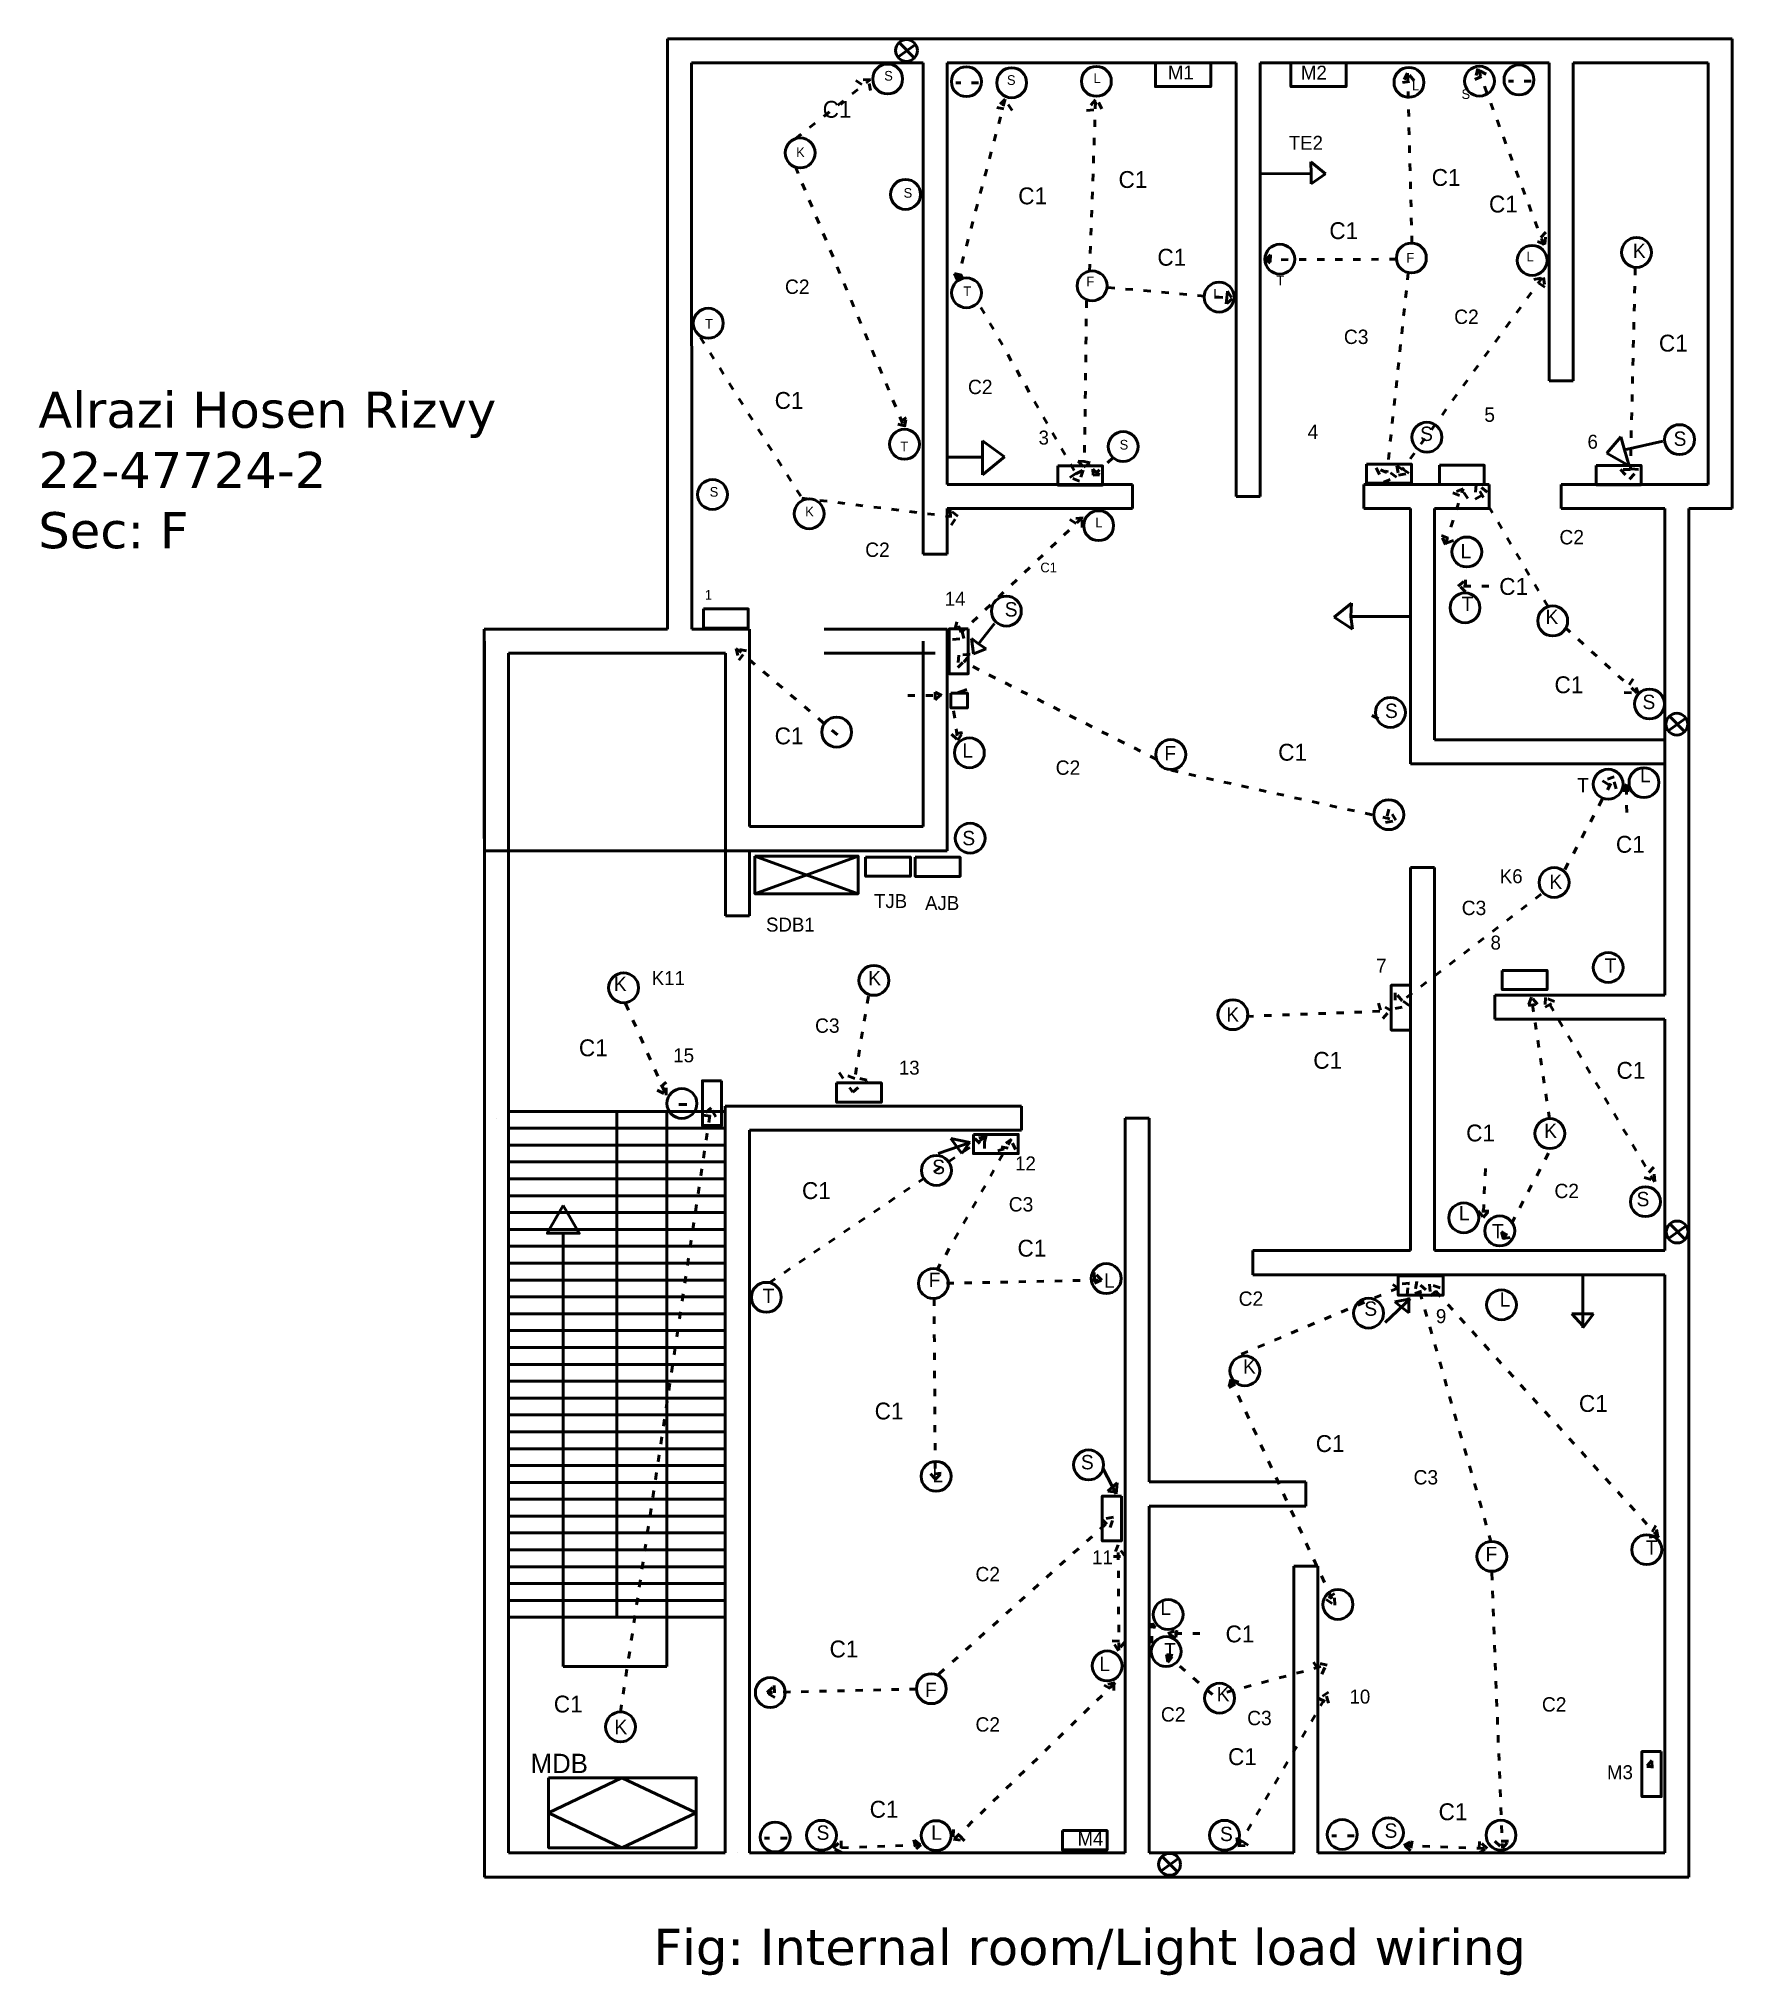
# Model space of a CAD drawing. Header units: inches. Extents: x 286 to 989, y 83 to 887.
import ezdxf

# ---------------------------------------------------------------- set-up
doc = ezdxf.new("R2010")
doc.units = ezdxf.units.IN
doc.header["$LTSCALE"] = 0.5
doc.header["$MEASUREMENT"] = 0
doc.linetypes.add('ACAD_ISO03W100', pattern=[30, 12, -18])

msp = doc.modelspace()

# ---------------------------------------------------------------- linework, layer by layer
at = {"linetype": 'Continuous', "lineweight": 50, "ltscale": 0.5}
for p, q in [((546.62, 882.1), (546.62, 887.04)), ((551.69, 887.04), (546.62, 887.04)), ((551.69, 887.04), (575.69, 887.04)), ((575.69, 887.04), (657.69, 887.04)), ((649.64, 884.66), (642.26, 879.38)), ((642.75, 885.46), (649.13, 878.99)), ((657.69, 887.04), (787.69, 887.04)), ((787.69, 887.04), (917.69, 887.04)), ((917.69, 887.04), (983.69, 887.04)), ((983.69, 887.04), (988.69, 887.04)), ((988.69, 882.04), (988.69, 887.04)), ((546.62, 882.1), (546.68, 642.04)), ((556.62, 877.04), (575.69, 877.04)), ((556.62, 877.04), (556.68, 642.04)), ((575.69, 877.04), (652.69, 877.04)), ((652.69, 877.04), (652.69, 697.04)), ((662.69, 877.04), (782.69, 877.04)), ((662.69, 877.04), (662.69, 702.04)), ((782.69, 877.04), (782.69, 697.04)), ((792.69, 877.04), (912.69, 877.04)), ((792.69, 877.04), (792.69, 697.04)), ((912.69, 877.04), (912.69, 745.04)), ((922.69, 877.04), (978.69, 877.04)), ((922.69, 877.04), (922.69, 745.04)), ((978.69, 877.04), (978.69, 702.04)), ((988.69, 882.04), (988.69, 697.04)), ((666.33, 868.71), (668.37, 868.71)), ((672.86, 868.71), (675.71, 868.71)), ((895.76, 869.42), (897.8, 869.42)), ((902.29, 869.42), (905.14, 869.42)), ((813.91, 831.02), (813.67, 835.93)), ((813.67, 835.93), (819.76, 831.02)), ((792.57, 831.06), (813.91, 831.02)), ((813.91, 826.8), (813.91, 831.04)), ((819.76, 831.02), (813.91, 826.8)), ((912.69, 745.04), (922.69, 745.04)), ((677.43, 706.1), (677.43, 720.16)), ((677.43, 720.16), (686.46, 713.47)), ((936.54, 714.96), (942.48, 721.79)), ((942.48, 721.79), (943.99, 716.4)), ((959.91, 720.05), (943.99, 716.4)), ((943.99, 716.4), (943.99, 716.4)), ((943.99, 716.4), (945.85, 709.79)), ((662.75, 713.43), (677.43, 713.43)), ((686.46, 713.47), (677.43, 706.1)), ((677.43, 713.43), (677.43, 706.1)), ((945.85, 709.79), (936.54, 714.96)), ((739.69, 702.04), (662.69, 702.04)), ((739.69, 702.04), (739.69, 692.04)), ((887.69, 702.04), (835.69, 702.04)), ((835.69, 702.04), (835.69, 692.04)), ((887.69, 702.04), (887.69, 692.04)), ((978.69, 702.04), (917.69, 702.04)), ((917.69, 702.04), (917.69, 692.04)), ((652.69, 697.04), (652.69, 673.04)), ((739.69, 692.04), (662.69, 692.04)), ((662.69, 692.04), (662.69, 673.04)), ((782.69, 697.04), (792.69, 697.04)), ((855.12, 692.04), (835.69, 692.04)), ((855.12, 591.04), (855.12, 692.04)), ((887.69, 692.04), (865.12, 692.04)), ((865.12, 596.04), (865.12, 692.04)), ((960.62, 692.04), (917.69, 692.04)), ((960.62, 591.04), (960.62, 692.04)), ((983.69, 692.04), (970.62, 692.04)), ((970.62, 591.04), (970.62, 692.04)), ((983.69, 692.04), (988.69, 692.04)), ((988.69, 697.04), (988.69, 692.04)), ((652.69, 673.04), (662.69, 673.04)), ((830.65, 652.74), (823.35, 646.91)), ((830.36, 647.2), (830.65, 652.74)), ((682.41, 644.28), (675.69, 635.83)), ((823.35, 646.91), (830.94, 641.95)), ((855.16, 647.2), (830.36, 647.2)), ((830.94, 641.95), (830.36, 647.2)), ((470.56, 637.04), (470.56, 642.04)), ((475.62, 642.04), (470.56, 642.04)), ((470.56, 637.04), (470.56, 555.04)), ((470.62, 637.04), (470.62, 129.04)), ((546.68, 642.04), (475.62, 642.04)), ((556.68, 642.04), (575.69, 642.04)), ((575.69, 642.04), (580.69, 642.04)), ((580.69, 637.04), (580.69, 642.04)), ((580.69, 637.04), (580.69, 560.04)), ((611.69, 642.04), (657.69, 642.04)), ((652.69, 637.04), (652.69, 560.04)), ((657.69, 642.04), (662.69, 642.04)), ((662.69, 637.04), (662.69, 642.04)), ((662.69, 637.04), (662.69, 555.04)), ((675.69, 635.83), (672.78, 638.16)), ((672.78, 638.16), (673.65, 631.75)), ((678.9, 633.79), (675.69, 635.83)), ((551.69, 632.04), (480.56, 632.04)), ((480.56, 632.04), (480.56, 555.04)), ((480.62, 632.04), (480.62, 444.04)), ((551.69, 632.04), (570.69, 632.04)), ((570.69, 632.04), (570.69, 555.04)), ((611.69, 632.04), (657.69, 632.04)), ((673.65, 631.75), (678.9, 633.79)), ((666.61, 615.45), (670.91, 616.92)), ((969.44, 605.08), (962.06, 599.79)), ((962.56, 605.87), (968.94, 599.41)), ((960.62, 596.04), (865.12, 596.04)), ((855.12, 591.04), (855.12, 586.04)), ((960.62, 490.04), (960.62, 591.04)), ((970.62, 485.04), (970.62, 591.04)), ((860.12, 586.04), (855.12, 586.04)), ((960.62, 586.04), (860.12, 586.04)), ((570.69, 555.04), (570.67, 523.04)), ((580.69, 560.04), (652.69, 560.04)), ((662.69, 555.04), (662.69, 550.04)), ((580.68, 550.04), (470.62, 550.04)), ((580.68, 550.04), (580.67, 523.04)), ((580.68, 550.04), (657.69, 550.04)), ((582.89, 547.79), (625.73, 532.13)), ((625.73, 547.79), (582.89, 532.13)), ((657.69, 550.04), (662.69, 550.04)), ((855.12, 543.04), (855.12, 384.04)), ((855.12, 543.04), (865.12, 543.04)), ((865.12, 543.04), (865.12, 384.04)), ((570.67, 523.04), (580.67, 523.04)), ((960.62, 490.04), (890.12, 490.04)), ((890.12, 490.04), (890.12, 480.04)), ((970.62, 379.04), (970.62, 485.04)), ((960.62, 480.04), (890.12, 480.04)), ((960.62, 384.04), (960.62, 480.04)), ((480.62, 444.04), (480.62, 434.04)), ((551.35, 444.7), (554.62, 444.7)), ((570.62, 434.04), (570.62, 444.04)), ((575.69, 444.04), (570.62, 444.04)), ((693.62, 444.04), (575.69, 444.04)), ((693.62, 444.04), (693.62, 434.04)), ((570.62, 441.84), (480.62, 441.84)), ((570.62, 434.84), (480.62, 434.84)), ((480.62, 434.04), (480.62, 134.04)), ((525.62, 441.84), (525.62, 231.84)), ((546.28, 441.84), (546.28, 211.46)), ((570.62, 134.04), (570.62, 434.04)), ((580.62, 134.04), (580.62, 434.04)), ((693.62, 434.04), (580.62, 434.04)), ((736.62, 134.04), (736.62, 439.04)), ((736.62, 439.04), (746.62, 439.04)), ((746.62, 288.04), (746.62, 439.04)), ((570.62, 427.84), (480.62, 427.84)), ((659.02, 424.31), (672.26, 428.91)), ((672.26, 428.91), (664.2, 430.64)), ((664.2, 430.64), (668.81, 424.31)), ((668.81, 424.31), (672.04, 428.95)), ((570.62, 420.84), (480.62, 420.84)), ((570.62, 413.84), (480.62, 413.84)), ((570.62, 406.84), (480.62, 406.84)), ((570.62, 399.84), (480.62, 399.84)), ((969.58, 394.31), (962.2, 389.03)), ((962.7, 395.11), (969.08, 388.64)), ((570.62, 392.84), (480.62, 392.84)), ((570.62, 385.84), (480.62, 385.84)), ((503.33, 211.46), (503.33, 391.26)), ((570.62, 378.84), (480.62, 378.84)), ((855.12, 384.04), (789.62, 384.04)), ((789.62, 384.04), (789.62, 374.04)), ((960.62, 384.04), (865.12, 384.04)), ((970.62, 283.04), (970.62, 379.04)), ((570.62, 371.84), (480.62, 371.84)), ((960.62, 374.04), (789.62, 374.04)), ((926.63, 374.4), (926.63, 352)), ((960.62, 283.04), (960.62, 374.04)), ((570.62, 364.84), (480.62, 364.84)), ((844.58, 354.24), (854.89, 364.09)), ((854.89, 364.09), (848.61, 362.75)), ((848.61, 362.75), (854.44, 358.27)), ((854.44, 358.27), (854.44, 364.54)), ((570.62, 357.84), (480.62, 357.84)), ((931.11, 357.82), (922.14, 357.82)), ((922.14, 357.82), (926.63, 352.89)), ((926.63, 352), (931.11, 357.82)), ((570.62, 350.84), (480.62, 350.84)), ((570.62, 343.84), (480.62, 343.84)), ((570.62, 336.84), (480.62, 336.84)), ((570.62, 329.84), (480.62, 329.84)), ((570.62, 322.84), (480.62, 322.84)), ((570.62, 315.84), (480.62, 315.84)), ((570.62, 308.84), (480.62, 308.84)), ((570.62, 301.84), (480.62, 301.84)), ((570.62, 294.84), (480.62, 294.84)), ((727.51, 293.53), (732.93, 283.07)), ((570.62, 287.84), (480.62, 287.84)), ((733.32, 287.72), (729.45, 284.23)), ((729.45, 284.23), (732.93, 283.84)), ((732.93, 283.07), (733.32, 287.72)), ((811.62, 288.04), (746.62, 288.04)), ((811.62, 288.04), (811.62, 278.04)), ((960.62, 134.04), (960.62, 283.04)), ((970.62, 129.04), (970.62, 283.04)), ((570.62, 280.84), (480.62, 280.84)), ((570.62, 273.84), (480.62, 273.84)), ((746.62, 134.04), (746.62, 278.04)), ((811.62, 278.04), (746.62, 278.04)), ((570.62, 266.84), (480.62, 266.84)), ((570.62, 259.84), (480.62, 259.84)), ((570.62, 252.84), (480.62, 252.84)), ((806.62, 134.04), (806.62, 253.04)), ((806.62, 253.04), (816.62, 253.04)), ((816.62, 134.04), (816.62, 253.04)), ((570.62, 245.84), (480.62, 245.84)), ((570.62, 238.84), (480.62, 238.84)), ((570.62, 231.84), (480.62, 231.84)), ((546.28, 211.46), (503.33, 211.46)), ((497.22, 165.26), (497.22, 150.76)), ((497.22, 150.76), (527.72, 165.26)), ((527.72, 165.26), (558.56, 150.76)), ((558.56, 165.26), (558.56, 150.76)), ((527.72, 136.18), (497.22, 150.76)), ((558.56, 150.76), (527.72, 136.18)), ((586.95, 140.13), (588.99, 140.13)), ((593.48, 140.13), (596.33, 140.13)), ((822.37, 141.19), (824.41, 141.19)), ((828.9, 141.19), (831.75, 141.19)), ((470.62, 129.04), (470.62, 124.04)), ((480.62, 134.04), (570.62, 134.04)), ((575.62, 134.04), (575.62, 134.04)), ((580.62, 134.04), (736.62, 134.04)), ((746.62, 134.04), (806.62, 134.04)), ((758.85, 131.82), (751.47, 126.53)), ((751.97, 132.62), (758.34, 126.15)), ((816.62, 134.04), (960.62, 134.04)), ((970.62, 129.04), (970.62, 124.04)), ((475.62, 124.04), (470.62, 124.04)), ((475.62, 124.04), (575.62, 124.04)), ((575.62, 124.04), (741.62, 124.04)), ((741.62, 124.04), (811.62, 124.04)), ((811.62, 124.04), (965.62, 124.04)), ((965.62, 124.04), (970.62, 124.04))]:
    msp.add_line(p, q, dxfattribs=at)
at = {"linetype": 'ACAD_ISO03W100', "lineweight": 50, "ltscale": 0.5}
for p, q in [((599.69, 845.52), (630.88, 870.17)), ((630.88, 870.17), (624.83, 869.71)), ((624.83, 869.71), (630.88, 865.52)), ((630.88, 865.52), (629.95, 870.17)), ((853.86, 872.72), (851.77, 868.89)), ((851.77, 868.89), (856.64, 869.59)), ((855.69, 802.22), (853.86, 872.72)), ((856.64, 869.59), (854.21, 872.37)), ((883.02, 874.71), (881.86, 870.07)), ((881.86, 870.07), (886.5, 872.39)), ((886.5, 872.39), (882.63, 874.32)), ((910.47, 801.33), (883.02, 874.71)), ((666.89, 786.48), (686.81, 861.98)), ((686.81, 861.98), (683.3, 858.47)), ((689.74, 857.3), (686.81, 861.4)), ((724.37, 861.7), (720.58, 857.29)), ((721.84, 790.45), (724.37, 861.7)), ((726.89, 857.92), (725, 861.7)), ((683.3, 858.47), (689.74, 857.3)), ((720.58, 857.29), (726.89, 857.92)), ((599.69, 833.89), (644.85, 725.99)), ((911.24, 806.73), (907.76, 802.87)), ((910.85, 801.71), (911.24, 806.73)), ((794.8, 795.31), (797.03, 797.36)), ((797.03, 797.36), (796.86, 793.94)), ((907.76, 802.87), (910.85, 801.71)), ((666.93, 787.04), (665.78, 789.63)), ((665.78, 789.63), (669.24, 788.76)), ((669.24, 788.76), (667.22, 787.61)), ((849.33, 795.51), (794.8, 795.31)), ((796.86, 793.94), (795.15, 795.14)), ((854.16, 789.94), (845.31, 706.96)), ((909.69, 787.81), (851.71, 708.25)), ((906.24, 787.13), (910.27, 787.94)), ((910.27, 787.94), (910.8, 783.92)), ((948.4, 791.9), (946.37, 708.23)), ((729.36, 783.82), (778.78, 779.44)), ((778.78, 779.44), (779.17, 782.22)), ((779.17, 782.22), (781.1, 779.07)), ((910.8, 783.92), (906.24, 787.13)), ((676.71, 775.55), (716.21, 706.43)), ((720.57, 778.28), (719.72, 711.5)), ((778.6, 776.96), (778.79, 779.46)), ((781.1, 779.07), (778.6, 776.96)), ((560.26, 763.06), (602.44, 696.34)), ((645.7, 729.87), (642.26, 727.13)), ((642.26, 727.13), (645.01, 726.44)), ((645.01, 725.98), (645.7, 729.87)), ((716.21, 706.43), (719.23, 707.93)), ((719.72, 711.5), (717.07, 711.66)), ((717.07, 711.66), (719.41, 709.17)), ((719.23, 707.93), (717.72, 703.41)), ((719.41, 709.17), (722.06, 711.03)), ((722.06, 711.03), (719.57, 711.5)), ((724.7, 706.99), (723.15, 708.39)), ((723.15, 708.39), (723.3, 705.9)), ((731.55, 713.06), (724.7, 706.99)), ((845.31, 706.96), (840.89, 708.92)), ((840.89, 708.92), (843.83, 703.03)), ((849.24, 705), (845.31, 707.94)), ((851.71, 708.25), (849.39, 709.79)), ((849.39, 709.79), (850.16, 705.93)), ((854.41, 706.7), (851.71, 708.58)), ((946.37, 708.23), (942.32, 708.23)), ((942.32, 708.23), (946.04, 704.18)), ((949.75, 708.23), (946.04, 708.57)), ((946.04, 704.18), (949.75, 708.23)), ((713.7, 704.92), (716.21, 706.68)), ((717.72, 703.41), (713.7, 704.92)), ((723.3, 705.9), (725.95, 706.06)), ((725.95, 706.06), (724.7, 707.15)), ((843.83, 703.03), (849.24, 705)), ((850.16, 705.93), (854.41, 706.7)), ((869.59, 677.17), (876.94, 700.21)), ((876.94, 700.21), (872.6, 698.54)), ((878.95, 696.21), (876.27, 700.21)), ((882.29, 701.88), (881.96, 695.87)), ((886.97, 698.88), (882.29, 702.55)), ((912.04, 651.46), (882.29, 701.88)), ((602.44, 696.34), (663.96, 688.73)), ((667.21, 688.91), (663.92, 691.38)), ((663.92, 691.38), (664.33, 685.21)), ((872.6, 698.54), (878.95, 696.21)), ((881.96, 695.87), (886.97, 698.88)), ((664.33, 685.21), (667.01, 689.12)), ((718.8, 688.24), (668.6, 640.62)), ((719.17, 688.24), (713.71, 687.51)), ((713.71, 687.51), (718.8, 684.24)), ((718.8, 684.24), (718.8, 688.24)), ((869.59, 677.17), (867.92, 680.84)), ((867.92, 680.84), (872.93, 678.84)), ((872.93, 678.84), (869.25, 677.5)), ((874.94, 659.8), (877.94, 662.48)), ((887.64, 659.8), (874.94, 659.8)), ((877.94, 657.47), (875.27, 660.14)), ((877.94, 662.48), (877.94, 657.47)), ((666.78, 644.99), (664.96, 637.72)), ((668.6, 640.62), (666.78, 644.99)), ((664.96, 637.72), (669.69, 638.08)), ((669.69, 638.08), (668.96, 640.99)), ((919.13, 642.82), (949.73, 614.97)), ((617.15, 598.16), (575.17, 633.96)), ((575.17, 633.96), (576.16, 629.13)), ((579.44, 633.02), (575.19, 633.75)), ((576.16, 629.13), (579.44, 633.02)), ((667.51, 631.17), (667.15, 626.09)), ((667.15, 626.09), (670.42, 629.36)), ((672.24, 631.54), (667.51, 631.17)), ((669.69, 628.27), (672.24, 631.54)), ((749.72, 587.93), (669.69, 628.27)), ((947.47, 621.4), (943.8, 615.72)), ((949.73, 614.97), (947.47, 621.4)), ((646.34, 614.49), (660.44, 614.49)), ((660.44, 614.49), (657.77, 615.83)), ((657.77, 615.83), (657.77, 612.71)), ((657.77, 612.71), (660.15, 614.94)), ((943.8, 615.72), (949.48, 615.39)), ((665.42, 608.06), (667.17, 595.81)), ((669.13, 599.1), (664.59, 598.38)), ((664.59, 598.38), (667.17, 595.91)), ((667.17, 595.81), (669.13, 599.1)), ((755.68, 583.4), (849.04, 562.71)), ((919.19, 542.19), (939.67, 580.65)), ((939.67, 580.65), (934.75, 579.02)), ((934.75, 579.02), (940.48, 575.74)), ((940.48, 575.74), (939.26, 580.24)), ((944.75, 577.69), (943.26, 575.02)), ((943.26, 575.02), (945.84, 574.92)), ((944.85, 565.92), (944.75, 577.69)), ((945.84, 574.92), (944.85, 577.49)), ((846.09, 567.31), (844.77, 561.72)), ((849.04, 562.71), (846.09, 567.31)), ((844.77, 561.72), (848.39, 562.38)), ((909.36, 531.96), (851.61, 487.77)), ((851.61, 487.77), (848.74, 491.04)), ((848.74, 491.04), (848.74, 484.49)), ((529.23, 486.61), (546.05, 448.57)), ((630.05, 489.63), (624.35, 455.5)), ((786.9, 481.28), (847.18, 483.54)), ((847.18, 483.54), (841.74, 486.71)), ((841.74, 486.71), (843.56, 480.37)), ((843.56, 480.37), (846.27, 483.54)), ((848.74, 484.49), (854.47, 485.72)), ((854.47, 485.72), (851.2, 488.18)), ((905.33, 489.18), (904, 485.78)), ((904, 485.78), (907.86, 486.38)), ((912.84, 438.7), (905.33, 489.18)), ((907.86, 486.38), (905.4, 489.11)), ((911.13, 489.15), (911.04, 485.12)), ((911.04, 485.12), (914.88, 487.42)), ((956.43, 412.54), (911.13, 489.15)), ((914.88, 487.42), (911.23, 488.96)), ((546.11, 453.94), (542.36, 450.64)), ((542.36, 450.64), (545.96, 448.85)), ((546.05, 448.57), (546.11, 453.94)), ((624.35, 455.5), (617.84, 457.94)), ((617.84, 457.94), (623.54, 449.81)), ((629.35, 454.84), (623.35, 456.04)), ((623.54, 449.81), (629.35, 454.84)), ((527.13, 192.5), (564.7, 443.37)), ((564.7, 443.37), (561.3, 440.22)), ((566.61, 439.55), (564.4, 443.31)), ((561.3, 440.22), (566.61, 439.55)), ((588.77, 370.7), (678.78, 431.3)), ((658.4, 375.79), (689.46, 430.33)), ((678.78, 431.3), (674.17, 430.58)), ((674.17, 430.58), (678.29, 426.46)), ((678.29, 426.46), (678.29, 431.55)), ((689.46, 430.33), (685.09, 427.18)), ((685.09, 427.18), (691.15, 425.97)), ((691.15, 425.97), (689.21, 430.09)), ((886.22, 418.11), (885.26, 397.73)), ((912.35, 424.45), (893.67, 388.8)), ((956.1, 418.66), (952.17, 414.34)), ((956.5, 412.77), (956.1, 418.66)), ((952.17, 414.34), (956.5, 413.16)), ((887.64, 400.41), (883.17, 400.41)), ((883.17, 400.41), (885.26, 398.03)), ((885.26, 397.73), (887.64, 400.41)), ((893.67, 388.8), (892.81, 392.02)), ((892.81, 392.02), (896.46, 389.44)), ((896.46, 389.44), (893.24, 389.01)), ((662.43, 370.49), (726.87, 371.82)), ((726.87, 371.82), (723.76, 374.93)), ((723.76, 374.93), (723.89, 370.57)), ((723.89, 370.57), (726.68, 371.75)), ((784.84, 341.05), (854.67, 370.53)), ((854.67, 370.53), (847.78, 370.03)), ((847.78, 370.03), (853.68, 365.61)), ((853.68, 365.61), (854.17, 370.53)), ((857.73, 371.18), (856.83, 366.21)), ((888.63, 262.92), (857.73, 371.18)), ((861.44, 367.8), (857.78, 370.98)), ((958.26, 265.01), (863, 370.06)), ((863, 370.06), (863.36, 365.31)), ((867.39, 368.6), (863, 370.06)), ((657.29, 364.16), (657.78, 289)), ((856.83, 366.21), (861.44, 367.8)), ((863.36, 365.31), (867.39, 368.6)), ((780.44, 330.58), (779.71, 327.23)), ((780.41, 330.73), (823.68, 236.89)), ((783.8, 329.43), (780.54, 330.48)), ((779.71, 327.23), (783.8, 329.43)), ((660.29, 291.66), (655.74, 291.33)), ((655.74, 291.33), (657.77, 289.31)), ((657.78, 289), (660.29, 291.66)), ((659.31, 208.31), (731.74, 273.38)), ((731.74, 273.38), (726.88, 272.56)), ((730.41, 269.18), (731.88, 273.59)), ((726.88, 272.56), (730.41, 269.18)), ((956.93, 269.95), (954.23, 265.1)), ((954.23, 265.1), (958.01, 265.64)), ((957.83, 265.28), (956.93, 269.95)), ((733.72, 261.95), (731.73, 257.12)), ((736.57, 257.12), (733.44, 261.67)), ((734.01, 218.19), (733.72, 261.95)), ((731.73, 257.12), (736.57, 257.12)), ((888.84, 250.32), (893.23, 135.99)), ((823.48, 241.77), (820.09, 239.23)), ((823.68, 236.89), (823.48, 241.77)), ((820.09, 239.23), (823.65, 236.86)), ((746.62, 228.02), (747.64, 229.04)), ((749.28, 227.61), (746.62, 228.02)), ((747.64, 221.06), (747.85, 229.45)), ((747.85, 229.45), (749.28, 227.61)), ((754.32, 225.09), (758.05, 226.52)), ((767.67, 225.09), (754.32, 225.09)), ((757.62, 223.37), (754.6, 225.09)), ((758.05, 226.52), (757.62, 223.37)), ((733.91, 217.99), (731.25, 222.04)), ((731.25, 222.04), (736.56, 221.76)), ((736.56, 221.76), (733.63, 218.27)), ((772.84, 199.77), (753.79, 216.35)), ((753.79, 216.35), (754.4, 213.07)), ((756.45, 215.94), (753.79, 216.35)), ((754.4, 213.07), (756.45, 215.94)), ((778.81, 200.81), (820.46, 212.05)), ((820.46, 212.05), (814.83, 213.18)), ((814.83, 213.18), (818.21, 208.31)), ((818.21, 208.31), (820.09, 212.43)), ((588.05, 200.64), (590.96, 203.54)), ((650.15, 202.09), (588.05, 200.64)), ((590.96, 203.54), (591.17, 198.56)), ((665.74, 139.86), (732.41, 204.64)), ((732.41, 204.64), (727.84, 203.73)), ((727.84, 203.73), (731.95, 201.45)), ((731.95, 201.45), (731.95, 204.64)), ((591.17, 198.56), (587.64, 200.64)), ((783.55, 136.88), (821.07, 200.71)), ((821.07, 200.71), (816.98, 198.11)), ((816.98, 198.11), (821.07, 196.26)), ((821.07, 196.26), (819.95, 200.34)), ((615.36, 136.06), (618.7, 139.09)), ((651.79, 137.46), (615.36, 136.06)), ((618.7, 139.09), (618.8, 134.24)), ((651.55, 137.47), (648.92, 139.49)), ((648.92, 139.49), (649.83, 135.76)), ((649.83, 135.76), (651.75, 137.47)), ((665.35, 143.75), (665.15, 139.72)), ((669.98, 139.12), (665.35, 143.75)), ((665.35, 139.72), (669.98, 139.12)), ((787.7, 137.22), (782.96, 140.42)), ((782.96, 140.42), (783.47, 137.1)), ((783.47, 136.97), (787.7, 137.22)), ((852.35, 137.12), (855.75, 139.02)), ((855.07, 134.94), (852.62, 137.25)), ((852.62, 137.12), (886.91, 135.89)), ((855.75, 139.02), (855.07, 134.94)), ((883.78, 138.75), (883.51, 134.13)), ((886.91, 135.89), (883.78, 138.75)), ((895.77, 139), (890.09, 138.9)), ((890.09, 138.9), (893.27, 135.92)), ((893.23, 135.99), (895.77, 139)), ((618.8, 134.24), (615.26, 136.06)), ((883.51, 134.13), (886.64, 135.89))]:
    msp.add_line(p, q, dxfattribs=at)
at = {"color": 3, "linetype": 'ACAD_ISO03W100', "lineweight": 50, "ltscale": 0.5}
for p, q in [((841.78, 604.75), (838.06, 606.61)), ((955.33, 172.43), (953.2, 169.92)), ((953.2, 169.92), (955.52, 169.92)), ((955.4, 169.27), (955.33, 172.43))]:
    msp.add_line(p, q, dxfattribs=at)
at = {"color": 2, "linetype": 'ACAD_ISO03W100', "lineweight": 50, "ltscale": 0.5}
msp.add_line((475.62, 439.04), (475.56, 439.04), dxfattribs=at)
at = {"color": 1, "linetype": 'ACAD_ISO03W100', "lineweight": 50, "ltscale": 0.5}
for p, q in [((678.95, 432), (677.9, 427.89)), ((683.71, 425.39), (686.38, 426.35))]:
    msp.add_line(p, q, dxfattribs=at)
at = {"linetype": 'Continuous', "lineweight": 50, "ltscale": 0.5}
for points in [[(749.18, 877.01), (772.13, 877.01), (772.13, 867.19), (749.18, 867.19)], [(805.41, 877.01), (828.36, 877.01), (828.36, 867.19), (805.41, 867.19)], [(708.66, 709.76), (727.28, 709.76), (727.28, 701.79), (708.66, 701.79)], [(836.83, 710.5), (855.45, 710.5), (855.45, 702.53), (836.83, 702.53)], [(867.11, 710.01), (885.73, 710.01), (885.73, 702.03), (867.11, 702.03)], [(932.17, 709.91), (950.79, 709.91), (950.79, 701.94), (932.17, 701.94)], [(561.5, 650.39), (580.12, 650.39), (580.12, 642.42), (561.5, 642.42)], [(671.5, 642.1), (671.5, 623.48), (663.53, 623.48), (663.53, 642.1)], [(664.29, 615.45), (671.11, 615.45), (671.11, 609.32), (664.29, 609.32)], [(582.89, 547.79), (625.73, 547.79), (625.73, 532.13), (582.89, 532.13)], [(628.87, 547.41), (647.49, 547.41), (647.49, 539.44), (628.87, 539.44)], [(649.45, 547.3), (668.07, 547.3), (668.07, 539.33), (649.45, 539.33)], [(893.17, 500.34), (911.79, 500.34), (911.79, 492.36), (893.17, 492.36)], [(855.04, 494.18), (855.04, 475.56), (847.07, 475.56), (847.07, 494.18)], [(569.1, 454.58), (569.1, 435.96), (561.12, 435.96), (561.12, 454.58)], [(616.81, 453.62), (635.43, 453.62), (635.43, 445.64), (616.81, 445.64)], [(673.6, 432.26), (692.22, 432.26), (692.22, 424.29), (673.6, 424.29)], [(503.33, 402.73), (496.71, 391.26), (509.95, 391.26)], [(849.99, 373.51), (868.61, 373.51), (868.61, 365.54), (849.99, 365.54)], [(735.05, 282.16), (735.05, 263.54), (727.08, 263.54), (727.08, 282.16)], [(959.17, 176.09), (959.17, 157.47), (951.2, 157.47), (951.2, 176.09)], [(497.22, 165.26), (558.56, 165.26), (558.56, 136.18), (497.22, 136.18)], [(710.54, 143.3), (729.15, 143.3), (729.15, 135.33), (710.54, 135.33)]]:
    msp.add_lwpolyline(points, close=True, dxfattribs=at)
for centre, radius in [((645.86, 882.14), 4.54), ((965.66, 602.56), 4.54), ((552.6, 445.11), 6.21), ((965.8, 391.79), 4.54), ((755.07, 129.3), 4.54)]:
    msp.add_circle(centre, radius, dxfattribs=at)
at = {"color": 0, "linetype": 'Continuous', "lineweight": 50, "ltscale": 0.5}
for centre in [(638.02, 870.33), (900.13, 869.94), (670.7, 869.22), (689.5, 868.78), (724.66, 869.36), (854.45, 868.94), (883.74, 869.44), (601.71, 839.64), (645.47, 822.43), (948.93, 798.35), (800.84, 795.54), (855.45, 796.03), (905.59, 795.04), (670.75, 781.56), (722.9, 784.49), (775.63, 779.81), (563.54, 768.94), (645, 718.71), (735.79, 717.76), (861.9, 721.63), (966.8, 720.64), (565.3, 697.86), (605.43, 689.88), (725.62, 684.94), (878.47, 674.02), (687.3, 649.47), (877.72, 650.85), (914.12, 645.39), (846.76, 607.42), (954.3, 610.92), (616.85, 599.26), (671.94, 590.65), (755.56, 589.91), (937.16, 577.61), (952.02, 578.27), (846.05, 564.98), (672.26, 555.24), (914.7, 536.82), (937.16, 501.55), (528.38, 493.13), (632.31, 496.21), (781.36, 481.96), (912.95, 432.6), (658.26, 417.33), (952.62, 404.36), (877.19, 397.65), (892.14, 392.21), (728.77, 372.43), (587.64, 364.66), (657, 370.37), (837.68, 358.07), (892.85, 361.54), (786.3, 334.15), (721.45, 295.09), (658.12, 290.36), (953.17, 259.92), (888.84, 257.15), (824.97, 237.2), (754.46, 232.99), (729.15, 211.66), (753.64, 217.62), (589.29, 200.61), (656.15, 202.22), (775.83, 198.3), (527.11, 186.36), (591.31, 140.65), (610.54, 141.36), (658.15, 141.23), (777.87, 141.36), (826.74, 141.7), (845.96, 142.42), (892.66, 141.4)]:
    msp.add_circle(centre, 6.21, dxfattribs=at)

# ---------------------------------------------------------------- texts
at = {"linetype": 'ACAD_ISO03W100', "lineweight": 50, "ltscale": 0.5}
for s, height, p in [('S', 4.02, (636.59, 869.65)), ('S', 4.02, (687.53, 867.88)), ('L', 4.02, (723.46, 868.62)), ('L', 4.02, (855.73, 865.57)), ('S', 4.02, (876.26, 862.05)), ('K', 4.02, (600.01, 837.89)), ('S', 4.02, (644.63, 821.05)), ('F', 4.02, (853.38, 794.07)), ('L', 4.02, (903.24, 794.66)), ('K', 5.96, (947.42, 796.03)), ('F', 4.02, (720.49, 784.26)), ('T', 4.02, (799.41, 784.69)), ('T', 4.02, (669.39, 780.19)), ('L', 4.02, (773.22, 779.21)), ('T', 4.02, (562.16, 766.74)), ('S', 5.96, (964.32, 718.06)), ('T', 4.02, (643.24, 715.79)), ('S', 4.02, (734.33, 716.52)), ('S', 4.02, (564.12, 696.97)), ('K', 4.02, (603.78, 688.75)), ('L', 4.02, (724.25, 684.26)), ('L', 5.96, (875.84, 671.38)), ('C1', 4.018, (701.42, 665.57)), ('1', 4.02, (562.12, 654.21)), ('S', 5.96, (686.63, 647.22)), ('T', 5.96, (876.34, 649.53)), ('K', 5.96, (911.13, 644.07)), ('S', 5.96, (844.49, 605.11)), ('S', 5.96, (951.4, 608.81)), ('L', 5.96, (669.01, 588.65)), ('F', 5.96, (752.92, 587.5)), ('T', 5.96, (924.27, 574.2)), ('L', 5.96, (950.36, 578.44)), ('S', 5.96, (669.01, 552.29)), ('K', 5.96, (912.74, 534.18)), ('K', 5.96, (629.94, 494.17)), ('T', 5.96, (935.66, 499.4)), ('K', 5.96, (524.34, 491.74)), ('K', 5.96, (778.62, 479.01)), ('K', 5.96, (910.59, 430.79)), ('S', 5.96, (656.53, 415.81)), ('L', 5.96, (875.15, 396.63)), ('S', 5.96, (948.95, 402.47)), ('T', 5.96, (888.91, 389.13)), ('F', 5.96, (655.07, 368.91)), ('L', 5.96, (727.84, 368.6)), ('T', 5.96, (586.12, 362.32)), ('S', 5.96, (835.91, 356.98)), ('L', 5.96, (892.14, 360.82)), ('K', 5.96, (785.59, 332.92)), ('S', 5.96, (718.26, 293.26)), ('L', 5.96, (656.58, 287.85)), ('F', 5.96, (886.24, 255.13)), ('T', 5.96, (952.76, 257.82)), ('L', 5.96, (751.22, 232.86)), ('T', 5.96, (752.81, 215.17)), ('L', 5.96, (725.9, 209.52)), ('F', 5.96, (653.54, 198.79)), ('K', 5.96, (774.62, 197)), ('K', 5.96, (524.56, 183.34)), ('S', 5.96, (608.51, 139.49)), ('L', 5.96, (656.08, 139.49)), ('S', 5.96, (775.99, 138.97)), ('S', 5.96, (844.32, 140.34))]:
    msp.add_text(s, height=height, dxfattribs=at).set_placement(p)
at = {"linetype": 'Continuous', "lineweight": 50, "ltscale": 0.5}
for s, height, p in [('M1', 5.788, (754.35, 870.14)), ('M2', 5.788, (809.59, 870.05)), ('TE2', 5.788, (804.55, 840.94)), ('3', 5.79, (700.68, 718.6)), ('6', 5.79, (928.57, 716.88)), ('14', 5.788, (661.71, 651.69)), ('K6', 5.788, (892.16, 536.54)), ('TJB', 5.788, (632.35, 526.24)), ('AJB', 5.788, (653.55, 525.42)), ('SDB1', 5.788, (587.51, 516.46)), ('8', 5.79, (888.32, 508.99)), ('K11', 5.788, (540.05, 494.25)), ('7', 5.79, (840.85, 499.38)), ('15', 5.788, (549.02, 462.21)), ('13', 5.788, (642.67, 457.08)), ('12', 5.788, (690.92, 417.33)), ('9', 5.79, (865.64, 353.95)), ('11', 5.788, (722.88, 253.84)), ('10', 5.788, (829.77, 196.04)), ('M3', 5.788, (936.67, 164.66)), ('M4', 5.788, (716.82, 137.13))]:
    msp.add_text(s, height=height, dxfattribs=at).set_placement(p)
at = {"color": 6, "linetype": 'ACAD_ISO03W100', "lineweight": 50, "ltscale": 0.5, "attachment_point": 1}
for s, insert, char_height in [('{\\C0;C1}', (611.04, 861.24), 7), ('{\\C0;C1}', (733.87, 832.11), 7), ('{\\C0;C1}', (863.89, 832.96), 7), ('{\\C0;C1}', (692.23, 825.31), 7), ('{\\C0;C1}', (887.68, 821.92), 7), ('{\\C0;C1}', (821.4, 810.88), 7), ('{\\C0;C1}', (750.01, 799.84), 7), ('{\\C0;C2}', (595.39, 787.09), 5.959), ('{\\C0;C2}', (873.23, 774.61), 5.959), ('{\\C0;C3}', (827.44, 766.3), 5.959), ('{\\C0;C1}', (958.22, 764.19), 7), ('{\\fVerdana|b0|i0|c0|p34;\\C3;Alrazi Hosen Rizvy\\P22-47724-2\\PSec: F}', (285.39, 740.58), 15), ('{\\C0;C1}', (591.1, 740.41), 7), ('{\\C0;C2}', (671.36, 745.5), 5.959), ('{\\C0;C2}', (916.93, 683.13), 5.959), ('{\\C0;C2}', (628.69, 677.93), 5.959), ('{\\C0;C1}', (891.93, 663.2), 7), ('{\\C0;C1}', (914.88, 622.4), 7), ('{\\C0;C1}', (591.1, 601.18), 7), ('{\\C0;C2}', (707.78, 587.49), 5.959), ('{\\C0;C1}', (800.15, 594.39), 7), ('{\\C0;C1}', (940.37, 556.18), 7), ('{\\C0;C3}', (876.35, 529.27), 5.959), ('{\\C0;C3}', (607.88, 480.41), 5.959), ('{\\C0;C1}', (509.83, 471.72), 7), ('{\\C0;C1}', (814.72, 466.52), 7), ('{\\C0;C1}', (940.63, 462.36), 7), ('{\\C0;C1}', (878.2, 436.37), 7), ('{\\C0;C1}', (602.44, 412.46), 7), ('{\\C0;C2}', (914.85, 411.79), 5.959), ('{\\C0;C3}', (688.3, 406.24), 5.959), ('{\\C0;C1}', (691.93, 388.55), 7), ('{\\C0;C2}', (783.74, 367.09), 5.959), ('{\\C0;C1}', (925.02, 324.09), 7), ('{\\C0;C1}', (632.62, 320.97), 7), ('{\\C0;C1}', (815.76, 307.46), 7), ('{\\C0;C3}', (856.36, 292.94), 5.959), ('{\\C0;C2}', (674.48, 252.74), 5.959), ('{\\C0;C1}', (778.3, 228.45), 7), ('{\\C0;C1}', (613.89, 222.21), 7), ('{\\C0;C1}', (499.42, 199.34), 7), ('{\\C0;C2}', (751.48, 194.52), 5.959), ('{\\C0;C3}', (787.28, 193.03), 5.959), ('{\\C0;C2}', (909.65, 198.68), 5.959), ('{\\C0;C2}', (674.48, 190.36), 5.959), ('{\\C0;C1}', (779.34, 177.51), 7), ('{\\C1;MDB}', (489.79, 175.21), 8), ('{\\C0;C1}', (630.54, 155.68), 7), ('{\\C0;C1}', (866.75, 154.64), 7), ('{\\fVerdana|b0|i0|c0|p34;\\C4;Fig: Internal room/Light load wiring}', (540.85, 102.56), 15)]:
    msp.add_mtext(s, dxfattribs=dict(at, insert=insert, char_height=char_height))
at = {"color": 1, "linetype": 'ACAD_ISO03W100', "lineweight": 50, "ltscale": 0.5, "char_height": 5.959, "attachment_point": 1}
for s, insert, width in [('{\\C256;5}', (885.73, 733.99), 22.4185), ('{\\C256;4}', (812.36, 726.87), 25.4755), ('{\\C256;S}', (859.09, 726.04), 13.3747)]:
    msp.add_mtext(s, dxfattribs=dict(at, insert=insert, width=width))

doc.saveas('drawing.dxf')
